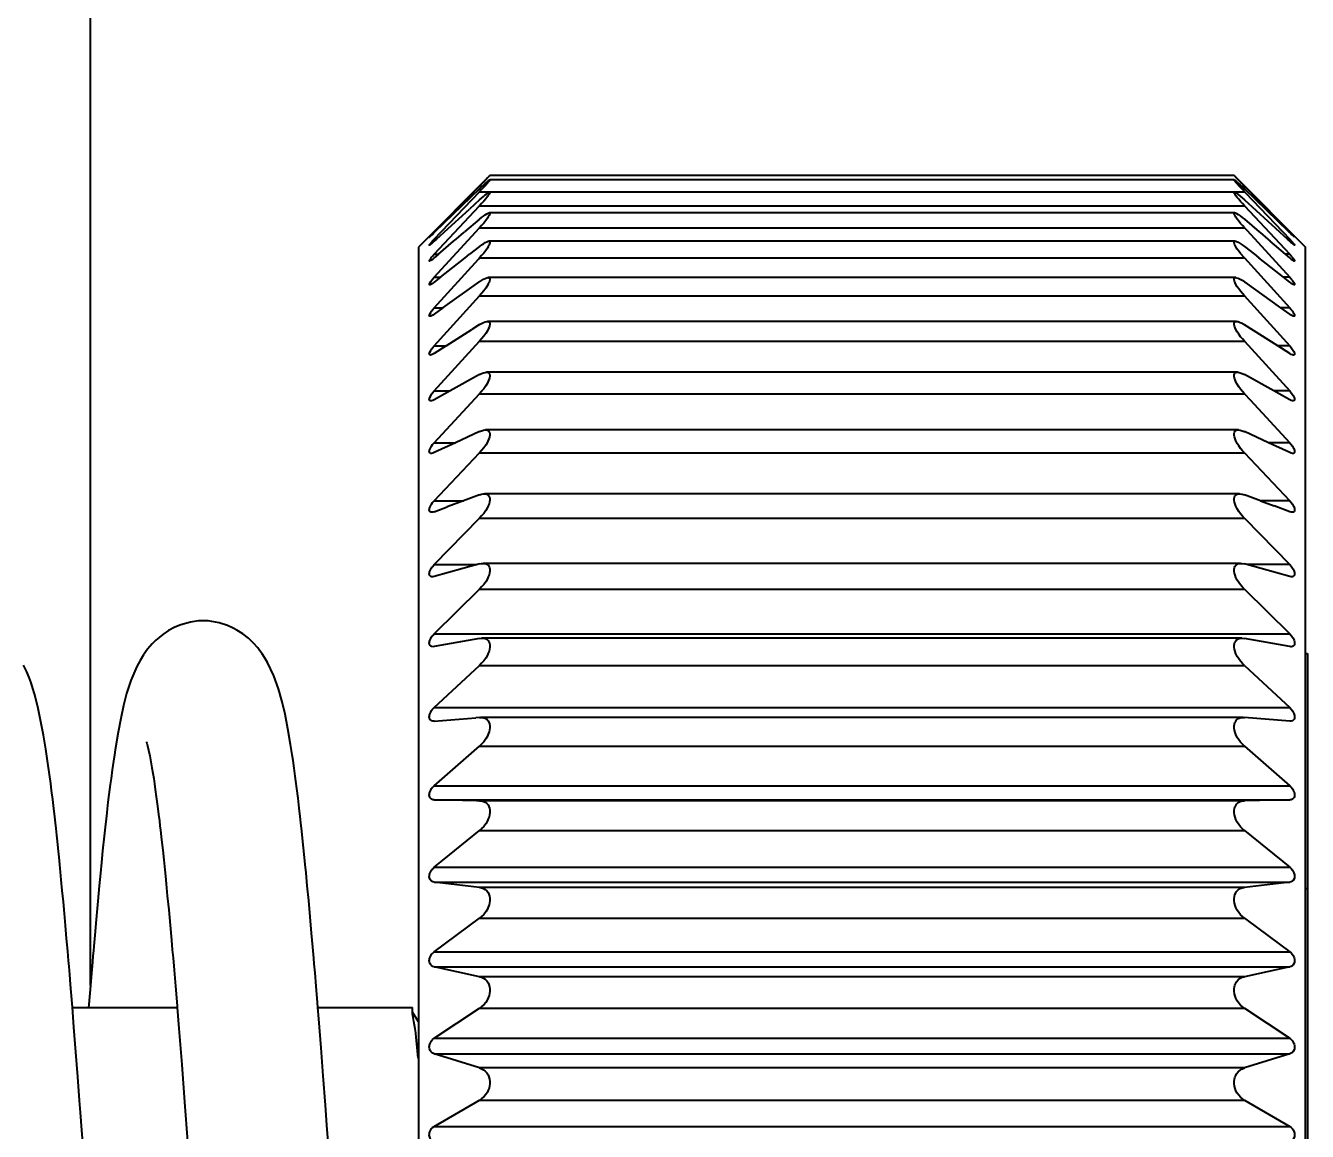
# Model space of a CAD drawing. Header units: millimetres. Extents: x 15 to 415, y 5 to 292.
# Drawn here: x 148.054 to 149.859, y 96.846 to 98.404 of the extents above; entities that cross this region are included whole.
import ezdxf

# ---------------------------------------------------------------- set-up
doc = ezdxf.new("R2010")
doc.units = ezdxf.units.MM
doc.layers.add('Geometries', color=7, linetype='Continuous')

msp = doc.modelspace()

# ---------------------------------------------------------------- linework, layer by layer
at = {"layer": 'Geometries', "linetype": 'Continuous', "lineweight": 40}
for p, q in [((148.1451, 97.0517), (148.1451, 101.3712)), ((148.7076, 98.1924), (148.6069, 98.0917)), ((148.7071, 98.1864), (148.7075, 98.1866)), ((148.7076, 98.1924), (148.7075, 98.1923)), ((148.7075, 98.1866), (148.7076, 98.1866)), ((149.7557, 98.1866), (148.7075, 98.1866)), ((149.7555, 98.1924), (148.7076, 98.1924)), ((149.7555, 98.1924), (149.8563, 98.0917)), ((149.7557, 98.1923), (149.7555, 98.1924)), ((148.6293, 98.1131), (148.6892, 98.1737)), ((148.6293, 98.1029), (148.693, 98.1697)), ((148.693, 98.1737), (148.6303, 98.1131)), ((148.6892, 98.1737), (148.693, 98.1776)), ((148.6961, 98.1807), (148.693, 98.1776)), ((148.693, 98.1776), (148.697, 98.1776)), ((148.6959, 98.1727), (148.693, 98.1697)), ((148.693, 98.1697), (149.7702, 98.1697)), ((148.6959, 98.1765), (148.697, 98.1776)), ((148.7071, 98.1691), (148.7072, 98.1691)), ((148.7072, 98.1691), (148.7076, 98.1689)), ((149.7559, 98.1691), (148.7072, 98.1691)), ((149.7662, 98.1776), (149.7702, 98.1776)), ((149.7702, 98.1776), (149.8339, 98.1131)), ((149.8328, 98.1131), (149.7702, 98.1737)), ((149.7702, 98.1697), (149.7715, 98.1683)), ((148.693, 98.1582), (148.6787, 98.1452)), ((148.6959, 98.1532), (148.693, 98.15)), ((149.7702, 98.1582), (149.8194, 98.1132)), ((149.7715, 98.1683), (149.8339, 98.1029)), ((148.6293, 98.0815), (148.693, 98.15)), ((148.6437, 98.1132), (148.6787, 98.1452)), ((148.693, 98.15), (149.7702, 98.15)), ((148.7063, 98.1401), (148.7067, 98.1401)), ((148.7067, 98.1401), (148.7069, 98.1401)), ((149.7565, 98.1401), (148.7067, 98.1401)), ((149.7562, 98.1401), (149.7564, 98.1401)), ((149.7702, 98.15), (149.8339, 98.0815)), ((148.6293, 98.0491), (148.693, 98.1189)), ((148.693, 98.131), (148.672, 98.1132)), ((148.6959, 98.1221), (148.693, 98.1189)), ((148.693, 98.1189), (149.7702, 98.1189)), ((149.7702, 98.131), (149.7911, 98.1132)), ((149.7702, 98.1189), (149.7738, 98.1149)), ((149.7738, 98.1149), (149.8339, 98.0491)), ((148.6224, 98.1057), (148.6224, 98.1057)), ((148.6303, 98.1131), (148.6293, 98.1121)), ((148.6293, 98.1131), (148.6303, 98.1131)), ((148.6293, 98.1029), (148.6326, 98.1029)), ((148.6325, 98.1028), (148.6293, 98.0999)), ((148.6325, 98.1028), (148.6426, 98.1122)), ((148.6351, 98.0815), (148.6566, 98.0999)), ((148.6426, 98.1122), (148.6437, 98.1132)), ((148.6566, 98.0999), (148.6601, 98.1029)), ((148.6601, 98.1029), (148.6709, 98.1122)), ((148.6709, 98.1122), (148.672, 98.1132)), ((148.7059, 98.0999), (148.7061, 98.0999)), ((149.7571, 98.0999), (148.706, 98.0999)), ((149.7568, 98.0999), (149.7571, 98.0999)), ((149.7571, 98.0999), (149.7572, 98.0999)), ((149.7911, 98.1132), (149.7923, 98.1122)), ((149.7923, 98.1122), (149.8031, 98.1029)), ((149.8031, 98.1029), (149.8066, 98.0999)), ((149.8281, 98.0815), (149.8066, 98.0999)), ((149.8194, 98.1132), (149.8205, 98.1122)), ((149.8307, 98.1028), (149.8205, 98.1122)), ((149.8339, 98.1029), (149.8306, 98.1029)), ((149.8339, 98.0999), (149.8307, 98.1028)), ((149.8339, 98.1121), (149.8328, 98.1131)), ((149.8339, 98.1131), (149.8328, 98.1131)), ((149.836, 98.11), (149.8339, 98.1121)), ((149.836, 98.0979), (149.8339, 98.0999)), ((149.8408, 98.1057), (149.8408, 98.1057)), ((149.8408, 98.1057), (149.8408, 98.1057)), ((148.6069, 98.0917), (148.6069, 97.0003)), ((148.6225, 98.0944), (148.6224, 98.0945)), ((148.6351, 98.0815), (148.6293, 98.0765)), ((148.6293, 98.0815), (148.6351, 98.0815)), ((148.6727, 98.0765), (148.6791, 98.0815)), ((148.693, 98.0925), (148.6791, 98.0815)), ((149.7702, 98.0925), (149.7841, 98.0815)), ((149.7841, 98.0815), (149.7904, 98.0765)), ((149.8339, 98.0815), (149.828, 98.0815)), ((149.8339, 98.0765), (149.8281, 98.0815)), ((149.8407, 98.0944), (149.8406, 98.0945)), ((149.8563, 97.5193), (149.8563, 98.0917)), ((148.6227, 98.072), (148.6226, 98.072)), ((148.6228, 98.072), (148.6227, 98.072)), ((148.6293, 98.006), (148.6916, 98.0749)), ((148.638, 98.0491), (148.6727, 98.0765)), ((148.6916, 98.0749), (148.693, 98.0764)), ((148.693, 98.0764), (149.7702, 98.0764)), ((149.7702, 98.0764), (149.8339, 98.006)), ((149.8251, 98.0491), (149.7904, 98.0765)), ((149.836, 98.0747), (149.8339, 98.0765)), ((149.8405, 98.072), (149.8402, 98.072)), ((148.6293, 98.0491), (148.638, 98.0491)), ((148.638, 98.0491), (148.6293, 98.0422)), ((148.6415, 98.006), (148.6921, 98.0422)), ((148.693, 98.0428), (148.6921, 98.0422)), ((149.758, 98.0487), (148.7052, 98.0487)), ((149.758, 98.0487), (149.7585, 98.0487)), ((149.7702, 98.0428), (149.7711, 98.0422)), ((149.8216, 98.006), (149.7711, 98.0422)), ((149.8339, 98.0422), (149.8251, 98.0491)), ((149.8339, 98.0491), (149.8251, 98.0491)), ((149.836, 98.0406), (149.8339, 98.0422)), ((148.6231, 98.0385), (148.623, 98.0385)), ((148.6959, 98.0263), (148.693, 98.023)), ((148.6293, 97.9525), (148.693, 98.023)), ((148.6415, 98.006), (148.6293, 97.9972)), ((148.6293, 98.006), (148.6416, 98.006)), ((148.693, 98.023), (149.7702, 98.023)), ((149.7702, 98.023), (149.7741, 98.0187)), ((149.7741, 98.0187), (149.8339, 97.9525)), ((149.8339, 97.9972), (149.8216, 98.006)), ((149.8339, 98.006), (149.8216, 98.006)), ((148.6234, 97.9942), (148.6231, 97.9943)), ((149.836, 97.9958), (149.8339, 97.9972)), ((149.8398, 97.9942), (149.8389, 97.9944)), ((149.8401, 97.9943), (149.8398, 97.9942)), ((148.6459, 97.9525), (148.6822, 97.9757)), ((148.693, 97.9825), (148.6822, 97.9757)), ((148.7037, 97.987), (148.7041, 97.9871)), ((148.7041, 97.9871), (148.7047, 97.987)), ((149.759, 97.9871), (148.7041, 97.9871)), ((149.7585, 97.987), (149.759, 97.9871)), ((149.7673, 97.9842), (149.7702, 97.9825)), ((149.7702, 97.9825), (149.7704, 97.9823)), ((149.8173, 97.9525), (149.7704, 97.9823)), ((148.6293, 97.889), (148.693, 97.9591)), ((148.6459, 97.9525), (148.6293, 97.9419)), ((148.6293, 97.9525), (148.6459, 97.9525)), ((148.693, 97.9591), (149.7702, 97.9591)), ((149.7702, 97.9591), (149.8339, 97.889)), ((149.8339, 97.9525), (149.8172, 97.9525)), ((149.8339, 97.9419), (149.8173, 97.9525)), ((148.6242, 97.9396), (148.6238, 97.9396)), ((149.836, 97.9406), (149.8339, 97.9419)), ((149.8393, 97.9396), (149.8389, 97.9396)), ((149.8401, 97.9397), (149.8393, 97.9396)), ((148.693, 97.912), (148.6515, 97.8891)), ((148.7022, 97.9153), (148.7029, 97.9154)), ((149.7603, 97.9154), (148.7029, 97.9154)), ((149.7595, 97.9153), (149.7602, 97.9154)), ((149.7602, 97.9154), (149.7609, 97.9153)), ((149.7701, 97.9121), (149.7702, 97.912)), ((149.8117, 97.8891), (149.7702, 97.912)), ((148.6515, 97.8891), (148.6293, 97.8767)), ((148.6293, 97.889), (148.6515, 97.889)), ((148.6293, 97.8162), (148.693, 97.8852)), ((148.6959, 97.8884), (148.693, 97.8852)), ((148.693, 97.8852), (149.7702, 97.8852)), ((149.7702, 97.8852), (149.778, 97.8767)), ((149.8339, 97.889), (149.8116, 97.889)), ((149.8339, 97.8767), (149.8117, 97.8891)), ((149.778, 97.8767), (149.8339, 97.8162)), ((149.836, 97.8757), (149.8339, 97.8767)), ((149.8387, 97.875), (149.8377, 97.8752)), ((149.8388, 97.8751), (149.8387, 97.875)), ((148.693, 97.8319), (148.6592, 97.8162)), ((148.7013, 97.8342), (148.7015, 97.8342)), ((148.7015, 97.8342), (148.7022, 97.8342)), ((149.7616, 97.8342), (148.7015, 97.8342)), ((149.7616, 97.8342), (149.7618, 97.8342)), ((149.77, 97.8319), (149.7702, 97.8319)), ((149.804, 97.8162), (149.7702, 97.8319)), ((148.6293, 97.8162), (148.6592, 97.8162)), ((148.6592, 97.8162), (148.6293, 97.8022)), ((149.8339, 97.8162), (149.8039, 97.8162)), ((149.8339, 97.8022), (149.804, 97.8162)), ((148.6293, 97.7344), (148.693, 97.8018)), ((148.6959, 97.8051), (148.693, 97.8018)), ((148.693, 97.8018), (149.7702, 97.8018)), ((149.7702, 97.8018), (149.7784, 97.7932)), ((149.7784, 97.7932), (149.8339, 97.7344)), ((149.836, 97.8014), (149.8339, 97.8022)), ((149.8381, 97.8011), (149.8377, 97.8011)), ((149.8388, 97.8011), (149.8381, 97.8011)), ((148.693, 97.7428), (148.6706, 97.7344)), ((148.6996, 97.7442), (148.7, 97.7442)), ((149.7632, 97.7442), (148.7, 97.7442)), ((149.7618, 97.7442), (149.7632, 97.7442)), ((149.7632, 97.7442), (149.7635, 97.7442)), ((149.7926, 97.7344), (149.7702, 97.7428)), ((148.6258, 97.7182), (148.6255, 97.7182)), ((148.6271, 97.7184), (148.6258, 97.7182)), ((148.6293, 97.7344), (148.6706, 97.7344)), ((148.6293, 97.719), (148.6473, 97.7257)), ((148.6706, 97.7344), (148.6473, 97.7257)), ((149.8339, 97.7344), (149.7925, 97.7344)), ((149.7926, 97.7344), (149.8121, 97.7271)), ((149.8339, 97.719), (149.8121, 97.7271)), ((149.836, 97.7184), (149.8339, 97.719)), ((148.6293, 97.6445), (148.693, 97.7097)), ((148.693, 97.7097), (149.7702, 97.7097)), ((149.7702, 97.7097), (149.8339, 97.6445)), ((148.693, 97.6454), (148.6896, 97.6445)), ((148.6959, 97.646), (148.6968, 97.6461)), ((148.6968, 97.6461), (148.6983, 97.6462)), ((149.7648, 97.6462), (148.6983, 97.6462)), ((149.7645, 97.6462), (149.7648, 97.6462)), ((149.7648, 97.6462), (149.7663, 97.6461)), ((149.7736, 97.6445), (149.7702, 97.6454)), ((148.6267, 97.6272), (148.6255, 97.6274)), ((148.6271, 97.6273), (148.6267, 97.6272)), ((148.6271, 97.642), (148.6293, 97.6445)), ((148.6896, 97.6445), (148.6293, 97.6276)), ((148.6293, 97.6445), (148.6897, 97.6445)), ((149.8339, 97.6445), (149.7735, 97.6445)), ((149.8339, 97.6276), (149.7736, 97.6445)), ((149.836, 97.6273), (149.8339, 97.6276)), ((148.6293, 97.5471), (148.693, 97.6097)), ((148.693, 97.6097), (149.7702, 97.6097)), ((149.7702, 97.6097), (149.8339, 97.5471)), ((148.6271, 97.5447), (148.6293, 97.5471)), ((148.6293, 97.5471), (149.8339, 97.5471)), ((148.693, 97.5405), (148.6293, 97.529)), ((148.6959, 97.5409), (148.6965, 97.5409)), ((148.6965, 97.5409), (148.6968, 97.5409)), ((149.7666, 97.5409), (148.6965, 97.5409)), ((149.7663, 97.5409), (149.7666, 97.5409)), ((149.8339, 97.529), (149.7702, 97.5405)), ((148.6293, 97.529), (148.6275, 97.5288)), ((149.8356, 97.5288), (149.8339, 97.529)), ((149.836, 97.5288), (149.8356, 97.5288)), ((149.8563, 97.5193), (149.8588, 97.5193)), ((149.8563, 97.5193), (149.8588, 97.5193)), ((149.8563, 97.1883), (149.8563, 97.5193)), ((149.8588, 97.5193), (149.8588, 97.1883)), ((149.8588, 97.5193), (149.8588, 97.5193)), ((148.6293, 97.443), (148.693, 97.5024)), ((148.693, 97.5024), (149.7702, 97.5024)), ((149.7702, 97.5024), (149.8085, 97.4667)), ((149.8085, 97.4667), (149.8339, 97.443)), ((148.6293, 97.443), (149.8339, 97.443)), ((148.6293, 97.4238), (148.6879, 97.4287)), ((148.693, 97.4291), (148.6879, 97.4287)), ((148.693, 97.4291), (148.6946, 97.4291)), ((149.7685, 97.4291), (148.6946, 97.4291)), ((148.696, 97.4291), (148.6968, 97.429)), ((149.7673, 97.4291), (149.7685, 97.4291)), ((149.7685, 97.4291), (149.7702, 97.4291)), ((149.7685, 97.4291), (149.7685, 97.4291)), ((149.8339, 97.4238), (149.7702, 97.4291)), ((148.6293, 97.4238), (148.6285, 97.4238)), ((149.8347, 97.4238), (149.8339, 97.4238)), ((149.836, 97.4239), (149.8347, 97.4238)), ((148.6293, 97.333), (148.693, 97.3888)), ((148.693, 97.3888), (149.7702, 97.3888)), ((149.7702, 97.3888), (149.8339, 97.333)), ((148.6271, 97.3309), (148.6293, 97.333)), ((148.6293, 97.333), (149.8339, 97.333)), ((148.6888, 97.3119), (148.6293, 97.3129)), ((148.6293, 97.3129), (149.8339, 97.3129)), ((148.693, 97.3119), (148.6888, 97.3119)), ((149.7702, 97.3119), (148.693, 97.3119)), ((149.7673, 97.3116), (149.7702, 97.3119)), ((149.8339, 97.3129), (149.7702, 97.3119)), ((148.6409, 97.2276), (148.693, 97.2699)), ((148.6959, 97.2724), (148.693, 97.2699)), ((148.693, 97.2699), (149.7702, 97.2699)), ((149.7702, 97.2699), (149.8339, 97.2181)), ((148.6271, 97.2161), (148.6293, 97.2181)), ((148.6293, 97.2181), (148.6409, 97.2276)), ((148.6293, 97.2181), (149.8339, 97.2181)), ((148.693, 97.1898), (148.6293, 97.1972)), ((148.6293, 97.1972), (149.8339, 97.1972)), ((149.8339, 97.1972), (149.7702, 97.1898)), ((149.7702, 97.1898), (148.693, 97.1898)), ((149.7673, 97.1893), (149.7702, 97.1898)), ((149.8563, 97.1883), (149.8588, 97.1883)), ((149.8563, 96.228), (149.8563, 97.1883)), ((149.8588, 97.1883), (149.8588, 96.228)), ((148.6293, 97.0992), (148.693, 97.1464)), ((148.693, 97.1464), (149.7702, 97.1464)), ((149.7702, 97.1464), (149.7742, 97.1434)), ((149.7742, 97.1434), (149.8339, 97.0992)), ((148.6271, 97.0973), (148.6293, 97.0992)), ((148.6293, 97.0992), (149.8339, 97.0992)), ((148.693, 97.064), (148.6293, 97.0777)), ((148.6293, 97.0777), (149.8339, 97.0777)), ((149.8339, 97.0777), (149.7702, 97.064)), ((149.7702, 97.064), (148.693, 97.064)), ((149.7673, 97.0632), (149.7702, 97.064)), ((148.1197, 97.0204), (148.1425, 97.0204)), ((148.1425, 97.0204), (148.2673, 97.0204)), ((148.4654, 97.0204), (148.5988, 97.0204)), ((148.5988, 97.0137), (148.5988, 97.0204)), ((148.6069, 97.0002), (148.5988, 97.0142)), ((148.5988, 97.0113), (148.5988, 97.0137)), ((148.6293, 96.9772), (148.693, 97.0195)), ((148.6959, 97.0217), (148.693, 97.0195)), ((148.693, 97.0195), (149.7702, 97.0195)), ((149.7702, 97.0195), (149.8339, 96.9772)), ((148.6069, 97.0003), (148.6069, 96.9544)), ((148.6293, 96.9772), (149.3562, 96.9772)), ((149.3562, 96.9772), (149.8339, 96.9772)), ((148.6069, 96.9544), (148.6069, 96.7172)), ((148.693, 96.9354), (148.6293, 96.9552)), ((148.6293, 96.9552), (148.633, 96.9552)), ((148.633, 96.9552), (149.3079, 96.9552)), ((149.3079, 96.9552), (149.8339, 96.9552)), ((149.8339, 96.9552), (149.7702, 96.9354)), ((149.7702, 96.9354), (148.693, 96.9354)), ((149.7673, 96.9343), (149.7702, 96.9354)), ((148.6293, 96.8531), (148.693, 96.8902)), ((148.6959, 96.8921), (148.693, 96.8902)), ((148.693, 96.8902), (149.7702, 96.8902)), ((149.7702, 96.8902), (149.8339, 96.8531)), ((148.6293, 96.8531), (149.8339, 96.8531))]:
    msp.add_line(p, q, dxfattribs=at)
at = {"layer": 'Geometries', "linetype": 'Continuous', "lineweight": 40, "flags": 128}
for points in [[(148.7076, 98.1866), (148.7076, 98.1866), (148.7076, 98.1863), (148.7072, 98.1856), (148.7065, 98.1846), (148.7054, 98.1833), (148.7041, 98.1817), (148.7017, 98.179), (148.6989, 98.1759), (148.696, 98.1729), (148.6959, 98.1727)], [(148.7075, 98.1923), (148.7074, 98.1922), (148.7068, 98.1915), (148.7058, 98.1905), (148.7044, 98.1892), (148.7022, 98.1869), (148.6995, 98.1842), (148.6964, 98.181), (148.6961, 98.1807)], [(148.697, 98.1776), (148.6984, 98.1789), (148.7009, 98.1812), (148.7031, 98.1832), (148.705, 98.1848), (148.7062, 98.1858), (148.7071, 98.1864), (148.7071, 98.1864)], [(149.7702, 98.1697), (149.7674, 98.1726), (149.7647, 98.1755), (149.7622, 98.1782), (149.76, 98.1806), (149.7581, 98.1828), (149.7569, 98.1843), (149.756, 98.1855), (149.7556, 98.1863), (149.7556, 98.1866)], [(149.7556, 98.1866), (149.7556, 98.1866), (149.7556, 98.1866)], [(149.7556, 98.1866), (149.756, 98.1864), (149.7562, 98.1863)], [(149.7702, 98.1776), (149.7681, 98.1797), (149.7661, 98.1817), (149.7641, 98.1837), (149.7622, 98.1856), (149.76, 98.1878), (149.7581, 98.1898), (149.7569, 98.191), (149.756, 98.1919), (149.7557, 98.1923)], [(148.693, 98.1737), (148.6958, 98.1764), (148.6959, 98.1765)], [(148.693, 98.1582), (148.6958, 98.1607), (148.6984, 98.163), (148.7009, 98.1651), (148.7031, 98.1668), (148.705, 98.1681), (148.7062, 98.1688), (148.7071, 98.1691), (148.7071, 98.1691)], [(148.7076, 98.1689), (148.7076, 98.1689), (148.7076, 98.1683), (148.7072, 98.1674), (148.7065, 98.1662), (148.7054, 98.1646), (148.7041, 98.1628), (148.7017, 98.1598), (148.6989, 98.1566), (148.696, 98.1533), (148.6959, 98.1532)], [(149.7556, 98.1689), (149.7556, 98.169), (149.7559, 98.1691)], [(149.7702, 98.15), (149.7674, 98.1531), (149.7647, 98.1561), (149.7622, 98.159), (149.76, 98.1616), (149.7581, 98.1641), (149.7569, 98.1658), (149.756, 98.1673), (149.7556, 98.1683), (149.7556, 98.1689)], [(149.7559, 98.1691), (149.756, 98.1691), (149.7562, 98.1691)], [(149.7562, 98.1863), (149.7567, 98.186), (149.7578, 98.1852), (149.7591, 98.184), (149.7615, 98.1819), (149.7643, 98.1794), (149.7661, 98.1776)], [(149.7562, 98.1691), (149.7567, 98.1689), (149.7578, 98.1683), (149.7591, 98.1675), (149.7615, 98.1657), (149.7643, 98.1634), (149.7671, 98.1609), (149.7702, 98.1582)], [(149.7661, 98.1776), (149.7671, 98.1767), (149.7702, 98.1737)], [(148.693, 98.131), (148.6958, 98.1333), (148.6959, 98.1334)], [(148.6959, 98.1334), (148.6984, 98.1354), (148.7009, 98.1372), (148.7031, 98.1387), (148.705, 98.1397), (148.7062, 98.1401), (148.7063, 98.1401)], [(148.7069, 98.1401), (148.7071, 98.1401), (148.7076, 98.1396), (148.7076, 98.1387), (148.7072, 98.1375), (148.7065, 98.1361), (148.7054, 98.1343), (148.7041, 98.1323), (148.7017, 98.1291), (148.6989, 98.1256), (148.696, 98.1223), (148.6959, 98.1221)], [(149.7702, 98.1189), (149.7674, 98.122), (149.7647, 98.1251), (149.7622, 98.1281), (149.76, 98.131), (149.7581, 98.1337), (149.7569, 98.1357), (149.756, 98.1374), (149.7556, 98.1387), (149.7556, 98.1396), (149.756, 98.1401), (149.7562, 98.1401)], [(149.7564, 98.1401), (149.7567, 98.1401), (149.7572, 98.14)], [(149.7572, 98.14), (149.7578, 98.1398), (149.7591, 98.1392), (149.7615, 98.1377), (149.7643, 98.1358), (149.7671, 98.1335), (149.7702, 98.131)], [(148.6224, 98.1057), (148.6223, 98.1057), (148.6224, 98.1058)], [(148.6224, 98.0945), (148.6223, 98.0945), (148.6224, 98.0948), (148.6226, 98.0952), (148.623, 98.0958), (148.6243, 98.0973), (148.6256, 98.0988), (148.627, 98.1005), (148.6293, 98.1029)], [(148.6224, 98.1058), (148.6224, 98.1058), (148.6226, 98.1061), (148.623, 98.1066), (148.6243, 98.108), (148.6256, 98.1093), (148.627, 98.1108), (148.6293, 98.1131)], [(148.6293, 98.1121), (148.6272, 98.1101), (148.6254, 98.1084), (148.6243, 98.1074), (148.6235, 98.1066), (148.6229, 98.1061), (148.6225, 98.1058), (148.6224, 98.1057)], [(148.6293, 98.0999), (148.6272, 98.098), (148.6254, 98.0964), (148.6243, 98.0956), (148.6235, 98.095), (148.6229, 98.0946), (148.6225, 98.0944), (148.6225, 98.0944)], [(148.7069, 98.0997), (148.7071, 98.0996), (148.7076, 98.0989), (148.7076, 98.0976), (148.7072, 98.0962), (148.7065, 98.0945), (148.7054, 98.0925), (148.7041, 98.0904), (148.7017, 98.0869), (148.6989, 98.0833), (148.696, 98.0798), (148.693, 98.0764)], [(148.6959, 98.0947), (148.6984, 98.0964), (148.7009, 98.098), (148.7031, 98.0991), (148.705, 98.0998), (148.7059, 98.0999)], [(148.7061, 98.0999), (148.7062, 98.0999), (148.7069, 98.0997)], [(149.7673, 98.0797), (149.7647, 98.0828), (149.7622, 98.0859), (149.76, 98.089), (149.7581, 98.0919), (149.7569, 98.0941), (149.756, 98.096), (149.7556, 98.0977), (149.7556, 98.0989), (149.756, 98.0996), (149.7567, 98.0999), (149.7568, 98.0999)], [(149.7572, 98.0999), (149.7578, 98.0998), (149.7591, 98.0995), (149.7615, 98.0984), (149.7643, 98.0967), (149.7671, 98.0948), (149.7702, 98.0925)], [(149.8339, 98.1131), (149.8359, 98.111), (149.836, 98.1109)], [(149.8339, 98.1029), (149.8359, 98.1007), (149.836, 98.1006)], [(149.836, 98.1109), (149.8378, 98.1091), (149.8388, 98.108), (149.8397, 98.1071), (149.8402, 98.1065), (149.8406, 98.106), (149.8408, 98.1058), (149.8408, 98.1057)], [(149.8408, 98.1057), (149.8408, 98.1057), (149.8405, 98.1059), (149.8401, 98.1062), (149.8389, 98.1074), (149.8376, 98.1086), (149.8361, 98.11), (149.836, 98.11)], [(149.836, 98.1006), (149.8378, 98.0986), (149.8388, 98.0974), (149.8397, 98.0963), (149.8402, 98.0956), (149.8406, 98.095), (149.8408, 98.0946), (149.8408, 98.0945)], [(149.8406, 98.0945), (149.8405, 98.0945), (149.8401, 98.0947), (149.8389, 98.0956), (149.8376, 98.0966), (149.8361, 98.0979), (149.836, 98.0979)], [(148.6226, 98.072), (148.6225, 98.072), (148.6223, 98.0722), (148.6224, 98.0726), (148.6226, 98.0731), (148.623, 98.0738), (148.6243, 98.0756), (148.6256, 98.0773), (148.627, 98.079), (148.6293, 98.0815)], [(148.693, 98.0925), (148.6958, 98.0946), (148.6959, 98.0947)], [(149.7702, 98.0764), (149.7674, 98.0796), (149.7673, 98.0797)], [(149.8339, 98.0815), (149.8359, 98.0792), (149.836, 98.0791)], [(149.836, 98.0791), (149.8378, 98.077), (149.8388, 98.0757), (149.8397, 98.0745), (149.8402, 98.0736), (149.8406, 98.0729), (149.8408, 98.0724), (149.8408, 98.0721), (149.8406, 98.072)], [(149.8408, 98.0945), (149.8408, 98.0944), (149.8407, 98.0944)], [(148.6293, 98.0765), (148.6272, 98.0748), (148.6254, 98.0734), (148.6243, 98.0727), (148.6235, 98.0722), (148.6229, 98.072), (148.6228, 98.072)], [(149.8402, 98.072), (149.8401, 98.072), (149.8389, 98.0727), (149.8376, 98.0735), (149.8361, 98.0746), (149.836, 98.0747)], [(149.8406, 98.072), (149.8405, 98.072), (149.8405, 98.072)], [(148.623, 98.0385), (148.6229, 98.0385), (148.6225, 98.0386), (148.6223, 98.0389), (148.6224, 98.0395), (148.6226, 98.0402), (148.623, 98.041), (148.6243, 98.043), (148.6256, 98.0447), (148.627, 98.0465), (148.6293, 98.0491)], [(148.6293, 98.0422), (148.6272, 98.0406), (148.6254, 98.0394), (148.6243, 98.0389), (148.6235, 98.0385), (148.6231, 98.0385)], [(148.693, 98.0428), (148.6958, 98.0447), (148.6959, 98.0448)], [(148.6959, 98.0448), (148.6984, 98.0463), (148.7009, 98.0476), (148.7031, 98.0484), (148.7047, 98.0487)], [(148.7052, 98.0487), (148.7062, 98.0486), (148.7071, 98.048), (148.7076, 98.047), (148.7076, 98.0455), (148.7072, 98.0438), (148.7065, 98.0419), (148.7054, 98.0397), (148.7041, 98.0374), (148.7017, 98.0337), (148.6989, 98.03), (148.696, 98.0265), (148.6959, 98.0263)], [(148.7047, 98.0487), (148.705, 98.0487), (148.7052, 98.0487)], [(149.7702, 98.023), (149.7674, 98.0262), (149.7647, 98.0294), (149.7622, 98.0327), (149.76, 98.0359), (149.7581, 98.039), (149.7569, 98.0414), (149.756, 98.0436), (149.7556, 98.0455), (149.7556, 98.047), (149.756, 98.0479), (149.7567, 98.0485), (149.7578, 98.0487), (149.758, 98.0487)], [(149.7585, 98.0487), (149.7591, 98.0486), (149.7615, 98.0479), (149.7643, 98.0466), (149.7671, 98.0449), (149.7702, 98.0428)], [(149.8339, 98.0491), (149.8359, 98.0468), (149.836, 98.0466)], [(149.836, 98.0466), (149.8378, 98.0444), (149.8388, 98.043), (149.8397, 98.0417), (149.8402, 98.0408), (149.8406, 98.0399), (149.8408, 98.0392), (149.8408, 98.0388), (149.8405, 98.0385), (149.8402, 98.0385)], [(149.8401, 98.0385), (149.8389, 98.0389), (149.8376, 98.0395), (149.8361, 98.0405), (149.836, 98.0406)], [(149.8402, 98.0385), (149.8401, 98.0385), (149.8401, 98.0385)], [(148.6231, 97.9943), (148.6229, 97.9943), (148.6225, 97.9946), (148.6223, 97.9951), (148.6224, 97.9958), (148.6226, 97.9965), (148.623, 97.9974), (148.6243, 97.9996), (148.6256, 98.0015), (148.627, 98.0034), (148.6293, 98.006)], [(149.8339, 98.006), (149.8359, 98.0036), (149.836, 98.0035)], [(148.6242, 97.9944), (148.6235, 97.9942), (148.6234, 97.9942)], [(148.6293, 97.9972), (148.6272, 97.9958), (148.6254, 97.9948), (148.6243, 97.9944), (148.6242, 97.9944)], [(149.836, 98.0035), (149.8378, 98.0012), (149.8388, 97.9997), (149.8397, 97.9983), (149.8402, 97.9972), (149.8406, 97.9962), (149.8408, 97.9954), (149.8408, 97.9948), (149.8405, 97.9945), (149.8401, 97.9943), (149.8401, 97.9943)], [(149.8389, 97.9944), (149.8389, 97.9944), (149.8376, 97.9949), (149.8361, 97.9957), (149.836, 97.9958)], [(148.693, 97.9825), (148.6958, 97.9842), (148.6984, 97.9855), (148.7009, 97.9865), (148.7031, 97.987), (148.7037, 97.987)], [(148.7047, 97.987), (148.705, 97.987), (148.7062, 97.9866), (148.7071, 97.9857), (148.7076, 97.9843), (148.7076, 97.9826), (148.7072, 97.9807), (148.7065, 97.9786), (148.7054, 97.9763), (148.7041, 97.9738), (148.7017, 97.97), (148.6989, 97.9661), (148.696, 97.9625), (148.693, 97.9591)], [(149.7673, 97.9624), (149.7647, 97.9655), (149.7622, 97.9689), (149.76, 97.9722), (149.7581, 97.9755), (149.7569, 97.9781), (149.756, 97.9805), (149.7556, 97.9826), (149.7556, 97.9844), (149.756, 97.9856), (149.7567, 97.9864), (149.7578, 97.9869), (149.7585, 97.987)], [(149.759, 97.9871), (149.7591, 97.9871), (149.7595, 97.987)], [(149.7595, 97.987), (149.7615, 97.9867), (149.7643, 97.9857), (149.7671, 97.9843), (149.7673, 97.9842)], [(148.6231, 97.9397), (148.6229, 97.9398), (148.6225, 97.9403), (148.6223, 97.9409), (148.6224, 97.9417), (148.6226, 97.9426), (148.623, 97.9436), (148.6243, 97.946), (148.6256, 97.9479), (148.627, 97.9498), (148.6293, 97.9525)], [(149.7702, 97.9591), (149.7674, 97.9623), (149.7673, 97.9624)], [(149.8339, 97.9525), (149.8359, 97.9501), (149.836, 97.95)], [(148.6238, 97.9396), (148.6235, 97.9396), (148.6231, 97.9397)], [(148.6293, 97.9419), (148.6272, 97.9407), (148.6254, 97.9399), (148.6243, 97.9397), (148.6242, 97.9396)], [(149.836, 97.95), (149.8378, 97.9476), (149.8388, 97.946), (149.8397, 97.9445), (149.8402, 97.9434), (149.8406, 97.9423), (149.8408, 97.9413), (149.8408, 97.9406), (149.8405, 97.9401), (149.8401, 97.9398), (149.8401, 97.9397)], [(149.8389, 97.9396), (149.8389, 97.9396), (149.8376, 97.94), (149.8361, 97.9406), (149.836, 97.9406)], [(148.693, 97.912), (148.6958, 97.9134), (148.6959, 97.9135)], [(148.6959, 97.9135), (148.6984, 97.9145), (148.7009, 97.9151), (148.7022, 97.9153)], [(148.7037, 97.9153), (148.705, 97.915), (148.7062, 97.9143), (148.7071, 97.9131), (148.7076, 97.9115), (148.7076, 97.9095), (148.7072, 97.9074), (148.7065, 97.9051), (148.7054, 97.9026), (148.7041, 97.9001), (148.7017, 97.8961), (148.6989, 97.8922), (148.696, 97.8886), (148.6959, 97.8884)], [(148.7029, 97.9154), (148.7031, 97.9153), (148.7037, 97.9153)], [(149.7702, 97.8852), (149.7674, 97.8883), (149.7647, 97.8916), (149.7622, 97.895), (149.76, 97.8984), (149.7581, 97.9018), (149.7569, 97.9046), (149.756, 97.9072), (149.7556, 97.9095), (149.7556, 97.9116), (149.756, 97.913), (149.7567, 97.9141), (149.7578, 97.9149), (149.7591, 97.9153), (149.7595, 97.9153)], [(149.7609, 97.9153), (149.7615, 97.9153), (149.7643, 97.9146), (149.7671, 97.9135), (149.7701, 97.9121)], [(148.6243, 97.8751), (148.6235, 97.8752), (148.6229, 97.8755), (148.6225, 97.8761), (148.6223, 97.8769), (148.6224, 97.8778), (148.6226, 97.8788), (148.623, 97.8799), (148.6243, 97.8824), (148.6256, 97.8844), (148.627, 97.8864), (148.6293, 97.889)], [(149.8339, 97.889), (149.8359, 97.8866), (149.836, 97.8865)], [(149.836, 97.8865), (149.8378, 97.8841), (149.8388, 97.8825), (149.8397, 97.8809), (149.8402, 97.8796), (149.8406, 97.8784), (149.8408, 97.8774), (149.8408, 97.8765), (149.8405, 97.8759), (149.8401, 97.8755), (149.8389, 97.8751), (149.8388, 97.8751)], [(148.6244, 97.875), (148.6243, 97.8751), (148.6243, 97.8751)], [(148.6255, 97.8752), (148.6254, 97.8751), (148.6244, 97.875)], [(148.6293, 97.8767), (148.6272, 97.8757), (148.6255, 97.8752)], [(149.8377, 97.8752), (149.8376, 97.8752), (149.8361, 97.8756), (149.836, 97.8757)], [(148.693, 97.8319), (148.6958, 97.833), (148.6959, 97.8331)], [(148.6959, 97.8331), (148.6984, 97.8338), (148.7009, 97.8342), (148.7013, 97.8342)], [(148.7022, 97.8342), (148.7031, 97.8341), (148.705, 97.8334), (148.7062, 97.8324), (148.7071, 97.831), (148.7076, 97.8291), (148.7076, 97.8268), (148.7072, 97.8246), (148.7065, 97.8221), (148.7054, 97.8195), (148.7041, 97.8168), (148.7017, 97.8127), (148.6989, 97.8088), (148.696, 97.8052), (148.6959, 97.8051)], [(149.7702, 97.8018), (149.7674, 97.8049), (149.7647, 97.8082), (149.7622, 97.8116), (149.76, 97.8151), (149.7581, 97.8186), (149.7569, 97.8215), (149.756, 97.8243), (149.7556, 97.8269), (149.7556, 97.8291), (149.756, 97.8308), (149.7567, 97.8321), (149.7578, 97.8331), (149.7591, 97.8338), (149.7609, 97.8342)], [(149.7609, 97.8342), (149.7615, 97.8342), (149.7616, 97.8342)], [(149.7618, 97.8342), (149.7643, 97.8339), (149.7671, 97.8331), (149.77, 97.8319)], [(148.6242, 97.8011), (148.6235, 97.8014), (148.6229, 97.8019), (148.6225, 97.8026), (148.6223, 97.8035), (148.6224, 97.8046), (148.6226, 97.8057), (148.623, 97.8068), (148.6243, 97.8094), (148.6256, 97.8115), (148.627, 97.8135), (148.6293, 97.8162)], [(149.8339, 97.8162), (149.8359, 97.8137), (149.836, 97.8136)], [(149.836, 97.8136), (149.8378, 97.8112), (149.8388, 97.8095), (149.8397, 97.8079), (149.8402, 97.8065), (149.8406, 97.8053), (149.8408, 97.8041), (149.8408, 97.8031), (149.8405, 97.8024), (149.8401, 97.8018), (149.8389, 97.8011), (149.8388, 97.8011)], [(148.6251, 97.8011), (148.6243, 97.8011), (148.6242, 97.8011)], [(148.6255, 97.8011), (148.6254, 97.8011), (148.6251, 97.8011)], [(148.6293, 97.8022), (148.6272, 97.8014), (148.6255, 97.8011)], [(149.8377, 97.8011), (149.8376, 97.8011), (149.8361, 97.8014), (149.836, 97.8014)], [(148.7013, 97.7442), (148.7031, 97.7438), (148.705, 97.7428), (148.7062, 97.7415), (148.7071, 97.7398), (148.7076, 97.7377), (148.7076, 97.7352), (148.7072, 97.7328), (148.7065, 97.7302), (148.7054, 97.7274), (148.7041, 97.7247), (148.7017, 97.7205), (148.6989, 97.7166), (148.696, 97.713), (148.693, 97.7097)], [(148.693, 97.7428), (148.6958, 97.7436), (148.6959, 97.7437)], [(148.6959, 97.7437), (148.6984, 97.7441), (148.6996, 97.7442)], [(148.7, 97.7442), (148.7009, 97.7442), (148.7013, 97.7442)], [(149.7673, 97.7129), (149.7647, 97.716), (149.7622, 97.7194), (149.76, 97.7229), (149.7581, 97.7266), (149.7569, 97.7296), (149.756, 97.7325), (149.7556, 97.7352), (149.7556, 97.7377), (149.756, 97.7396), (149.7567, 97.7412), (149.7578, 97.7425), (149.7591, 97.7434), (149.7615, 97.7441), (149.7618, 97.7442)], [(149.7635, 97.7442), (149.7643, 97.7442), (149.7671, 97.7437), (149.7702, 97.7428)], [(148.6255, 97.7182), (148.6254, 97.7182), (148.6243, 97.7185), (148.6235, 97.7189), (148.6229, 97.7195), (148.6225, 97.7204), (148.6223, 97.7214), (148.6224, 97.7226), (148.6226, 97.7237), (148.623, 97.725), (148.6243, 97.7277), (148.6256, 97.7298), (148.627, 97.7318), (148.6293, 97.7344)], [(148.6293, 97.719), (148.6272, 97.7184), (148.6271, 97.7184)], [(149.8339, 97.7344), (149.8359, 97.732), (149.836, 97.7319)], [(149.836, 97.7319), (149.8378, 97.7295), (149.8388, 97.7278), (149.8397, 97.7261), (149.8402, 97.7247), (149.8406, 97.7233), (149.8408, 97.722), (149.8408, 97.7209), (149.8405, 97.7201), (149.8401, 97.7194), (149.8389, 97.7185), (149.8377, 97.7182)], [(149.8373, 97.7182), (149.8361, 97.7183), (149.836, 97.7184)], [(149.8377, 97.7182), (149.8376, 97.7182), (149.8373, 97.7182)], [(149.7702, 97.7097), (149.7674, 97.7128), (149.7673, 97.7129)], [(148.6987, 97.6462), (148.7009, 97.6459), (148.7031, 97.6452), (148.705, 97.6439), (148.7062, 97.6424), (148.7071, 97.6404), (148.7076, 97.6381), (148.7076, 97.6354), (148.7072, 97.6328), (148.7065, 97.6301), (148.7054, 97.6273), (148.7041, 97.6244), (148.7017, 97.6203), (148.6989, 97.6163), (148.696, 97.6129), (148.693, 97.6097)], [(148.693, 97.6454), (148.6958, 97.646), (148.6959, 97.646)], [(148.6983, 97.6462), (148.6984, 97.6462), (148.6987, 97.6462)], [(149.7673, 97.6127), (149.7647, 97.6158), (149.7622, 97.6191), (149.76, 97.6227), (149.7581, 97.6264), (149.7569, 97.6294), (149.756, 97.6325), (149.7556, 97.6354), (149.7556, 97.6381), (149.756, 97.6402), (149.7567, 97.642), (149.7578, 97.6435), (149.7591, 97.6446), (149.7615, 97.6458), (149.7643, 97.6462), (149.7645, 97.6462)], [(149.7663, 97.6461), (149.7671, 97.646), (149.7702, 97.6454)], [(148.6255, 97.6274), (148.6254, 97.6274), (148.6243, 97.6277), (148.6235, 97.6284), (148.6229, 97.6291), (148.6225, 97.63), (148.6223, 97.6312), (148.6224, 97.6324), (148.6226, 97.6337), (148.623, 97.635), (148.6243, 97.6378), (148.6256, 97.6399), (148.627, 97.6419), (148.6271, 97.642)], [(148.6293, 97.6276), (148.6272, 97.6273), (148.6271, 97.6273)], [(149.8339, 97.6445), (149.8359, 97.6422), (149.8378, 97.6396), (149.8388, 97.6379), (149.8397, 97.6361), (149.8402, 97.6347), (149.8406, 97.6332), (149.8408, 97.6319), (149.8408, 97.6307), (149.8405, 97.6297), (149.8401, 97.6289), (149.8389, 97.6278), (149.8377, 97.6274)], [(149.8365, 97.6272), (149.8361, 97.6272), (149.836, 97.6273)], [(149.8377, 97.6274), (149.8376, 97.6273), (149.8365, 97.6272)], [(149.7702, 97.6097), (149.7674, 97.6126), (149.7673, 97.6127)], [(148.4654, 97.0204), (148.4648, 97.0276), (148.463, 97.0506), (148.4614, 97.0694), (148.4603, 97.0819), (148.4597, 97.0899), (148.4583, 97.1055), (148.4566, 97.1254), (148.4546, 97.1483), (148.4525, 97.1711), (148.4505, 97.1921), (148.4488, 97.2102), (148.4477, 97.2218), (148.4462, 97.2367), (148.4443, 97.2543), (148.4428, 97.269), (148.4415, 97.2808), (148.4405, 97.2897), (148.4392, 97.3012), (148.4375, 97.3154), (148.4358, 97.3291), (148.4345, 97.3393), (148.4336, 97.3463), (148.432, 97.3579), (148.4304, 97.3686), (148.4293, 97.3766), (148.4284, 97.3824), (148.427, 97.3912), (148.4232, 97.4131), (148.4191, 97.4337), (148.4151, 97.451), (148.4099, 97.4694), (148.4034, 97.4876), (148.3945, 97.5065), (148.3904, 97.5135), (148.387, 97.5187), (148.3837, 97.5232), (148.3807, 97.5271), (148.3748, 97.5337), (148.3676, 97.5406), (148.3596, 97.5469), (148.3514, 97.5522), (148.3462, 97.555), (148.338, 97.5587), (148.3265, 97.5625), (148.3107, 97.5652), (148.2974, 97.5652), (148.2858, 97.5635), (148.2725, 97.5597), (148.2639, 97.5561), (148.2551, 97.5514), (148.2469, 97.5459), (148.2418, 97.5419), (148.2372, 97.5379), (148.232, 97.5327), (148.2256, 97.5252), (148.2199, 97.5173), (148.215, 97.5095), (148.2105, 97.5011), (148.2021, 97.4814), (148.1961, 97.4629), (148.1917, 97.4462), (148.1877, 97.4277), (148.184, 97.4082), (148.1799, 97.3837), (148.1788, 97.3765), (148.1775, 97.3677), (148.1757, 97.3552), (148.1741, 97.3432), (148.1729, 97.3345), (148.1712, 97.3205), (148.1698, 97.3096), (148.1688, 97.3006), (148.1681, 97.2946), (148.1671, 97.2864), (148.1658, 97.2745), (148.1644, 97.262), (148.1623, 97.2414), (148.1606, 97.2249), (148.1591, 97.21), (148.1574, 97.192), (148.1554, 97.1703), (148.153, 97.1446), (148.1511, 97.1224), (148.1497, 97.1072), (148.1492, 97.1004), (148.1485, 97.0932), (148.1478, 97.0842), (148.1469, 97.074), (148.1451, 97.0518)], [(148.6271, 97.5288), (148.6254, 97.5292), (148.6243, 97.5297), (148.6235, 97.5305), (148.6229, 97.5313), (148.6225, 97.5324), (148.6223, 97.5336), (148.6224, 97.535), (148.6226, 97.5363), (148.623, 97.5376), (148.6243, 97.5405), (148.6256, 97.5426), (148.627, 97.5446), (148.6271, 97.5447)], [(148.693, 97.5405), (148.6958, 97.5409), (148.6959, 97.5409)], [(148.6968, 97.5409), (148.6984, 97.5408), (148.7009, 97.5402), (148.7031, 97.5392), (148.705, 97.5376), (148.7062, 97.5358), (148.7071, 97.5336), (148.7076, 97.531), (148.7076, 97.5282), (148.7072, 97.5255), (148.7065, 97.5227), (148.7054, 97.5197), (148.7041, 97.5169), (148.7017, 97.5127), (148.6989, 97.5089), (148.696, 97.5055), (148.693, 97.5024)], [(149.7673, 97.5053), (149.7647, 97.5083), (149.7622, 97.5116), (149.76, 97.5151), (149.7581, 97.5188), (149.7569, 97.522), (149.756, 97.5251), (149.7556, 97.5282), (149.7556, 97.5311), (149.756, 97.5334), (149.7567, 97.5354), (149.7578, 97.5371), (149.7591, 97.5385), (149.7615, 97.5399), (149.7643, 97.5407), (149.7663, 97.5409)], [(149.7666, 97.5409), (149.7671, 97.5409), (149.7702, 97.5405)], [(149.8339, 97.5471), (149.8359, 97.5448), (149.8378, 97.5423), (149.8388, 97.5406), (149.8397, 97.5388), (149.8402, 97.5373), (149.8406, 97.5358), (149.8408, 97.5344), (149.8408, 97.533), (149.8405, 97.532), (149.8401, 97.5311), (149.8389, 97.5297), (149.8376, 97.5291), (149.8361, 97.5288), (149.836, 97.5288)], [(148.6275, 97.5288), (148.6272, 97.5288), (148.6271, 97.5288)], [(148.1197, 97.0209), (148.1192, 97.0262), (148.1171, 97.0528), (148.1159, 97.0669), (148.115, 97.0783), (148.1143, 97.0866), (148.1131, 97.1001), (148.1116, 97.1176), (148.11, 97.1363), (148.1085, 97.153), (148.107, 97.1694), (148.1055, 97.1852), (148.1041, 97.2004), (148.103, 97.2119), (148.1025, 97.2163), (148.102, 97.2219), (148.1009, 97.2323), (148.0996, 97.2448), (148.0986, 97.2551), (148.0977, 97.2633), (148.0967, 97.2726), (148.0958, 97.2805), (148.0949, 97.289), (148.0935, 97.3009), (148.092, 97.3136), (148.0905, 97.3261), (148.0892, 97.3359), (148.0853, 97.3646), (148.0823, 97.3844), (148.079, 97.4044), (148.075, 97.4255), (148.071, 97.4439), (148.0663, 97.4623), (148.0641, 97.4699), (148.0615, 97.4777), (148.0587, 97.4853), (148.0549, 97.4944), (148.0508, 97.5029)], [(149.7702, 97.5024), (149.7674, 97.5052), (149.7673, 97.5053)], [(148.6271, 97.4239), (148.6254, 97.4244), (148.6243, 97.4251), (148.6235, 97.426), (148.6229, 97.427), (148.6225, 97.4281), (148.6223, 97.4294), (148.6224, 97.4309), (148.6226, 97.4323), (148.623, 97.4337), (148.6243, 97.4365), (148.6256, 97.4387), (148.627, 97.4406), (148.6293, 97.443)], [(148.6968, 97.429), (148.6984, 97.4287), (148.7009, 97.4279), (148.7031, 97.4265), (148.705, 97.4246), (148.7062, 97.4226), (148.7071, 97.4202), (148.7076, 97.4175), (148.7076, 97.4144), (148.7072, 97.4116), (148.7065, 97.4087), (148.7054, 97.4058), (148.7041, 97.4029), (148.7017, 97.3988), (148.6989, 97.395), (148.696, 97.3917), (148.693, 97.3888)], [(148.6946, 97.4291), (148.6958, 97.4291), (148.696, 97.4291)], [(149.7702, 97.3888), (149.7674, 97.3915), (149.7647, 97.3944), (149.7622, 97.3977), (149.76, 97.4011), (149.7581, 97.4049), (149.7569, 97.408), (149.756, 97.4113), (149.7556, 97.4145), (149.7556, 97.4175), (149.756, 97.4199), (149.7567, 97.4221), (149.7578, 97.4241), (149.7591, 97.4257), (149.7615, 97.4275), (149.7643, 97.4286), (149.767, 97.4291)], [(149.767, 97.4291), (149.7671, 97.4291), (149.7673, 97.4291)], [(149.8339, 97.443), (149.8359, 97.4408), (149.8378, 97.4384), (149.8388, 97.4366), (149.8397, 97.4348), (149.8402, 97.4333), (149.8406, 97.4318), (149.8408, 97.4303), (149.8408, 97.4289), (149.8405, 97.4277), (149.8401, 97.4267), (149.8389, 97.4251), (149.8376, 97.4243), (149.8361, 97.4239), (149.836, 97.4239)], [(148.6285, 97.4238), (148.6272, 97.4238), (148.6271, 97.4239)], [(148.224, 97.3948), (148.2242, 97.3941), (148.2246, 97.3928), (148.2256, 97.389), (148.227, 97.3829), (148.2286, 97.3753), (148.2303, 97.3665), (148.2317, 97.358), (148.233, 97.3507), (148.2342, 97.343), (148.2353, 97.3354), (148.2365, 97.3276), (148.2379, 97.3171), (148.2396, 97.304), (148.2411, 97.2926), (148.2422, 97.2836), (148.243, 97.2765), (148.2437, 97.2705), (148.2453, 97.2566), (148.2469, 97.2422), (148.2483, 97.2286), (148.2498, 97.2145), (148.2507, 97.2056), (148.2518, 97.1947), (148.2534, 97.1779), (148.2553, 97.1581), (148.2573, 97.1365), (148.2592, 97.1153), (148.2604, 97.1018), (148.2614, 97.0907), (148.2629, 97.073), (148.2648, 97.0505), (148.2671, 97.0229), (148.2672, 97.0205)], [(148.6293, 97.3129), (148.6272, 97.3132), (148.6254, 97.314), (148.6243, 97.3148), (148.6235, 97.3158), (148.6229, 97.3169), (148.6225, 97.3181), (148.6223, 97.3196), (148.6224, 97.3211), (148.6226, 97.3225), (148.623, 97.3239), (148.6243, 97.3268), (148.6256, 97.3289), (148.627, 97.3308), (148.6271, 97.3309)], [(149.8339, 97.333), (149.8359, 97.331), (149.8378, 97.3286), (149.8388, 97.3269), (149.8397, 97.3251), (149.8402, 97.3236), (149.8406, 97.322), (149.8408, 97.3204), (149.8408, 97.3189), (149.8405, 97.3177), (149.8401, 97.3166), (149.8389, 97.3148), (149.8376, 97.3138), (149.8361, 97.3132), (149.8339, 97.3129)], [(148.693, 97.3119), (148.6958, 97.3116), (148.6984, 97.3109), (148.7009, 97.3098), (148.7031, 97.3081), (148.705, 97.3059), (148.7062, 97.3037), (148.7071, 97.3012), (148.7076, 97.2982), (148.7076, 97.2951), (148.7072, 97.2921), (148.7065, 97.2892), (148.7054, 97.2862), (148.7041, 97.2834), (148.7017, 97.2793), (148.6989, 97.2757), (148.696, 97.2726), (148.6959, 97.2724)], [(149.7702, 97.2699), (149.7674, 97.2723), (149.7647, 97.2751), (149.7622, 97.2783), (149.76, 97.2817), (149.7581, 97.2853), (149.7569, 97.2885), (149.756, 97.2918), (149.7556, 97.2951), (149.7556, 97.2983), (149.756, 97.3009), (149.7567, 97.3032), (149.7578, 97.3053), (149.7591, 97.3072), (149.7615, 97.3093), (149.7643, 97.3108), (149.7671, 97.3116), (149.7673, 97.3116)], [(148.6271, 97.1977), (148.6254, 97.1987), (148.6243, 97.1996), (148.6235, 97.2008), (148.6229, 97.202), (148.6225, 97.2033), (148.6223, 97.2048), (148.6224, 97.2064), (148.6226, 97.2078), (148.623, 97.2093), (148.6243, 97.2122), (148.6256, 97.2142), (148.627, 97.216), (148.6271, 97.2161)], [(149.8339, 97.2181), (149.8359, 97.2162), (149.8378, 97.2139), (149.8388, 97.2123), (149.8397, 97.2105), (149.8402, 97.2089), (149.8406, 97.2073), (149.8408, 97.2057), (149.8408, 97.2042), (149.8405, 97.2029), (149.8401, 97.2017), (149.8389, 97.1997), (149.8376, 97.1986), (149.8361, 97.1978), (149.8339, 97.1972)], [(148.6293, 97.1972), (148.6272, 97.1977), (148.6271, 97.1977)], [(148.693, 97.1898), (148.6958, 97.1893), (148.6984, 97.1883), (148.7009, 97.1869), (148.7031, 97.185), (148.705, 97.1826), (148.7062, 97.1801), (148.7071, 97.1774), (148.7076, 97.1743), (148.7076, 97.171), (148.7072, 97.1681), (148.7065, 97.1651), (148.7054, 97.1621), (148.7041, 97.1593), (148.7017, 97.1553), (148.6989, 97.1518), (148.696, 97.1489), (148.693, 97.1464)], [(149.7673, 97.1488), (149.7647, 97.1513), (149.7622, 97.1543), (149.76, 97.1576), (149.7581, 97.1612), (149.7569, 97.1644), (149.756, 97.1677), (149.7556, 97.1711), (149.7556, 97.1743), (149.756, 97.1771), (149.7567, 97.1796), (149.7578, 97.1819), (149.7591, 97.1839), (149.7615, 97.1863), (149.7643, 97.1881), (149.7671, 97.1892), (149.7673, 97.1893)], [(149.7702, 97.1464), (149.7674, 97.1487), (149.7673, 97.1488)], [(148.6271, 97.0784), (148.6254, 97.0796), (148.6243, 97.0806), (148.6235, 97.0819), (148.6229, 97.0832), (148.6225, 97.0846), (148.6223, 97.0861), (148.6224, 97.0878), (148.6226, 97.0892), (148.623, 97.0907), (148.6243, 97.0935), (148.6256, 97.0955), (148.627, 97.0972), (148.6271, 97.0973)], [(149.8339, 97.0992), (149.8359, 97.0974), (149.8378, 97.0952), (149.8388, 97.0936), (149.8397, 97.0919), (149.8402, 97.0903), (149.8406, 97.0887), (149.8408, 97.0871), (149.8408, 97.0855), (149.8405, 97.0841), (149.8401, 97.0829), (149.8389, 97.0807), (149.8376, 97.0794), (149.8361, 97.0784), (149.8339, 97.0777)], [(148.6293, 97.0777), (148.6272, 97.0784), (148.6271, 97.0784)], [(148.1451, 97.0518), (148.1451, 97.0514), (148.1429, 97.0247), (148.1426, 97.0207)], [(148.693, 97.064), (148.6958, 97.0632), (148.6984, 97.062), (148.7009, 97.0603), (148.7031, 97.0581), (148.705, 97.0554), (148.7062, 97.0528), (148.7071, 97.0499), (148.7076, 97.0467), (148.7076, 97.0434), (148.7072, 97.0403), (148.7065, 97.0374), (148.7054, 97.0344), (148.7041, 97.0317), (148.7017, 97.0278), (148.6989, 97.0245), (148.696, 97.0218), (148.6959, 97.0217)], [(149.7702, 97.0195), (149.7674, 97.0216), (149.7647, 97.024), (149.7622, 97.0268), (149.76, 97.03), (149.7581, 97.0335), (149.7569, 97.0367), (149.756, 97.04), (149.7556, 97.0434), (149.7556, 97.0468), (149.756, 97.0496), (149.7567, 97.0522), (149.7578, 97.0547), (149.7591, 97.0569), (149.7615, 97.0596), (149.7643, 97.0617), (149.7671, 97.0631), (149.7673, 97.0632)], [(148.1311, 96.8727), (148.1299, 96.8897), (148.1273, 96.9231), (148.1247, 96.9576), (148.1219, 96.9931), (148.1197, 97.0209)], [(148.2672, 97.0205), (148.2696, 96.991), (148.2736, 96.9403), (148.2777, 96.8871), (148.2819, 96.8317), (148.2849, 96.7915), (148.2875, 96.7566), (148.2896, 96.7273), (148.2905, 96.7156), (148.2912, 96.7065), (148.2919, 96.697), (148.2928, 96.6838), (148.294, 96.6671), (148.2955, 96.6467), (148.2973, 96.6228), (148.3006, 96.5787), (148.304, 96.5331)], [(148.4894, 96.7025), (148.4889, 96.7106), (148.4872, 96.7331), (148.4851, 96.7616), (148.4827, 96.7941), (148.4804, 96.8253), (148.4782, 96.855), (148.4761, 96.8831), (148.473, 96.9241), (148.4699, 96.9638), (148.4667, 97.0048), (148.4654, 97.0204)], [(148.6068, 96.9491), (148.6058, 96.9596), (148.6049, 96.9693), (148.6039, 96.9783), (148.6031, 96.9847), (148.6023, 96.9905), (148.6015, 96.9959), (148.6007, 97.0008), (148.6002, 97.0038), (148.5997, 97.0065), (148.5992, 97.0091), (148.5986, 97.0113)], [(148.6271, 96.9562), (148.6254, 96.9575), (148.6243, 96.9587), (148.6235, 96.9601), (148.6229, 96.9614), (148.6225, 96.9629), (148.6223, 96.9645), (148.6224, 96.9661), (148.6226, 96.9676), (148.623, 96.9691), (148.6243, 96.9719), (148.6256, 96.9737), (148.627, 96.9754), (148.6293, 96.9772)], [(149.8339, 96.9772), (149.8359, 96.9756), (149.836, 96.9755)], [(149.836, 96.9755), (149.8378, 96.9735), (149.8388, 96.9719), (149.8397, 96.9702), (149.8402, 96.9687), (149.8406, 96.9671), (149.8408, 96.9654), (149.8408, 96.9638), (149.8405, 96.9624), (149.8401, 96.9611), (149.8389, 96.9587), (149.8376, 96.9573), (149.8361, 96.9562), (149.8339, 96.9552)], [(148.6293, 96.9552), (148.6272, 96.9561), (148.6271, 96.9562)], [(148.693, 96.9354), (148.6958, 96.9343), (148.6984, 96.9328), (148.7009, 96.9308), (148.7031, 96.9284), (148.705, 96.9255), (148.7062, 96.9228), (148.7071, 96.9197), (148.7076, 96.9165), (148.7076, 96.913), (148.7072, 96.91), (148.7065, 96.9071), (148.7054, 96.9042), (148.7041, 96.9015), (148.7017, 96.8978), (148.6989, 96.8947), (148.696, 96.8922), (148.6959, 96.8921)], [(149.7702, 96.8902), (149.7674, 96.892), (149.7647, 96.8942), (149.7622, 96.8969), (149.76, 96.8999), (149.7581, 96.9033), (149.7569, 96.9064), (149.756, 96.9097), (149.7556, 96.9131), (149.7556, 96.9165), (149.756, 96.9194), (149.7567, 96.9222), (149.7578, 96.9248), (149.7591, 96.9271), (149.7615, 96.9301), (149.7643, 96.9325), (149.7671, 96.9342), (149.7673, 96.9343)], [(148.1451, 96.6839), (148.1448, 96.6878), (148.144, 96.6994), (148.1426, 96.7182), (148.1409, 96.7406), (148.1393, 96.7624), (148.1361, 96.8064), (148.133, 96.8479), (148.1311, 96.8727)], [(148.6271, 96.832), (148.6254, 96.8335), (148.6243, 96.8348), (148.6235, 96.8363), (148.6229, 96.8377), (148.6225, 96.8392), (148.6223, 96.8408), (148.6224, 96.8425), (148.6226, 96.844), (148.623, 96.8454), (148.6243, 96.8481), (148.6256, 96.8499), (148.627, 96.8514), (148.6293, 96.8531)], [(149.8339, 96.8531), (149.8359, 96.8516), (149.836, 96.8515)], [(149.836, 96.8515), (149.8378, 96.8497), (149.8388, 96.8482), (149.8397, 96.8466), (149.8402, 96.8451), (149.8406, 96.8435), (149.8408, 96.8418), (149.8408, 96.8401), (149.8405, 96.8387), (149.8401, 96.8374), (149.8389, 96.8349), (149.8376, 96.8333), (149.8361, 96.832), (149.8339, 96.8308)]]:
    msp.add_lwpolyline(points, dxfattribs=at)

doc.saveas('drawing.dxf')
